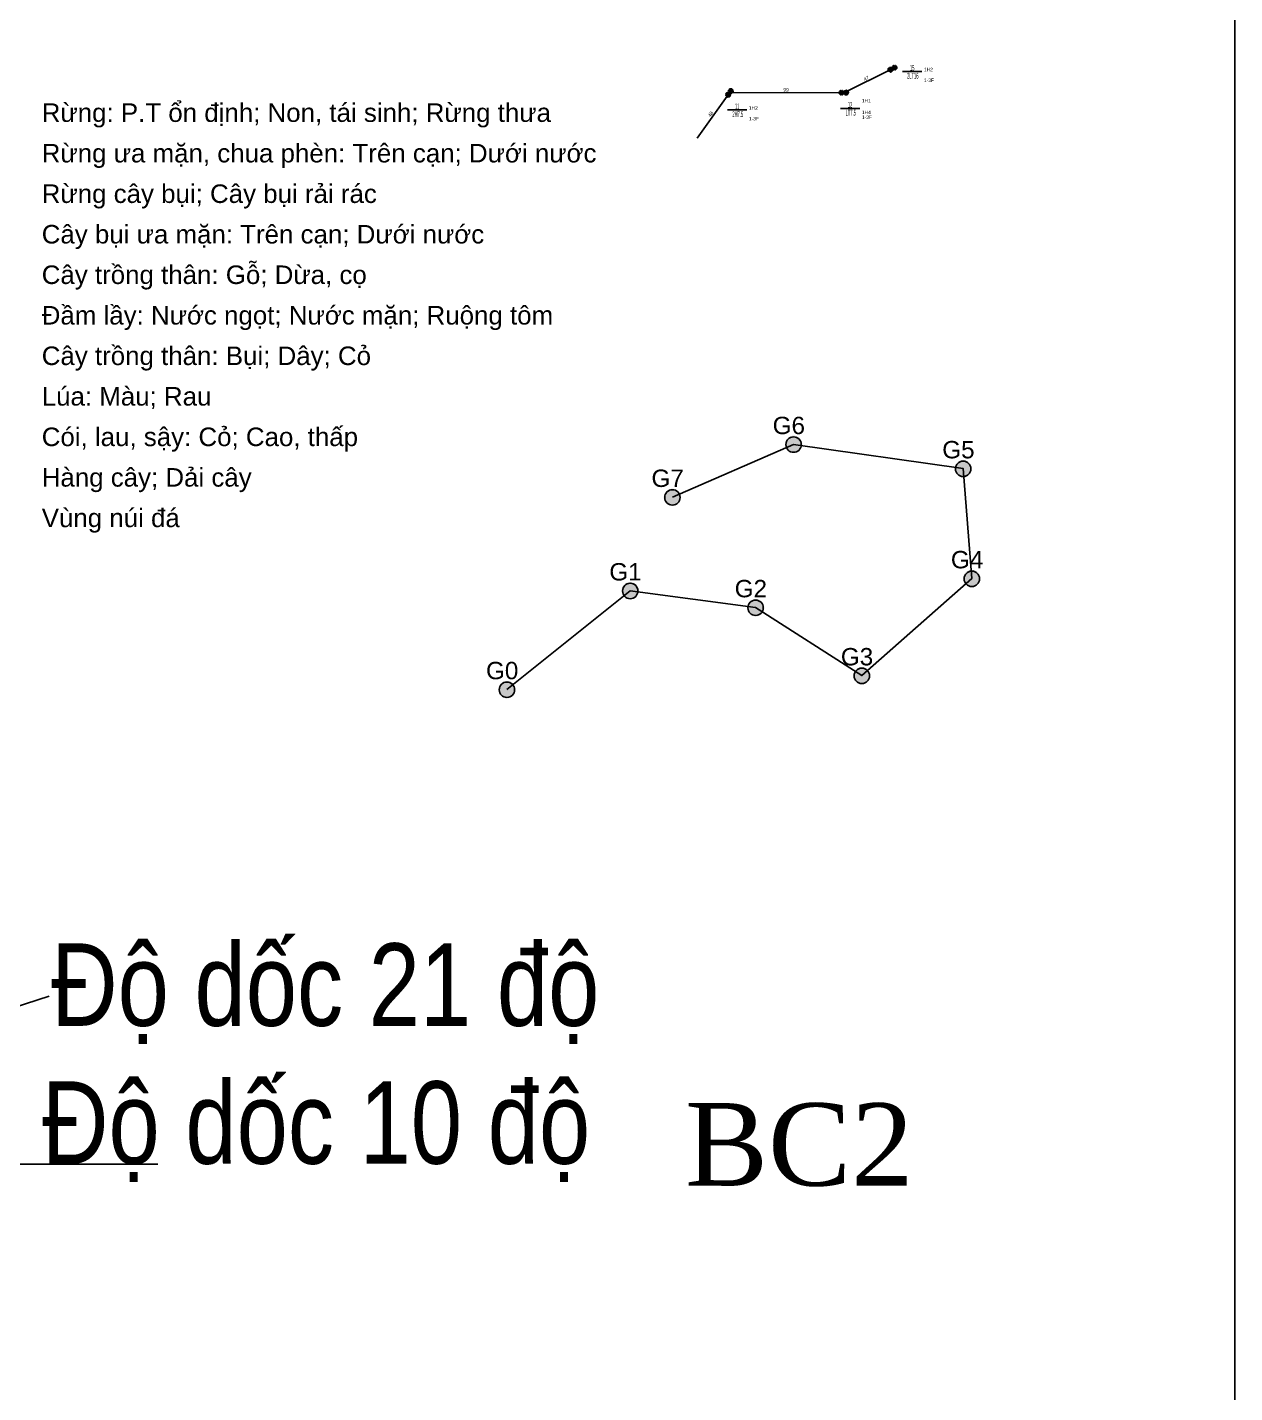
# Model space of a CAD drawing. Header units: feet. Extents: x 74374 to 92081, y 43964 to 65389.
# Drawn here: x 77578 to 78621, y 59563 to 60742 of the extents above; entities that cross this region are included whole.
import ezdxf
from ezdxf.enums import TextEntityAlignment as Align

# ---------------------------------------------------------------- set-up
doc = ezdxf.new("R2010")
doc.units = ezdxf.units.FT
doc.header["$MEASUREMENT"] = 0
doc.set_wipeout_variables(frame=1)
doc.linetypes.add('DASHED2', pattern=[0.375, 0.25, -0.125])
for name, color, linetype in [('BD', 30, 'Continuous'), ('G', 7, 'Continuous'), ('Ha ap - cai tao', 1, 'DASHED2'), ('HoKhoan', 20, 'Continuous'), ('Khung', 7, 'Continuous'), ('Number', 4, 'Continuous'), ('S_Cot', 210, 'Continuous'), ('So cto', 6, 'Continuous'), ('STT', 4, 'Continuous'), ('TuyenXDM', 6, 'Continuous')]:
    doc.layers.add(name, color=color, linetype=linetype)
for name, color, linetype, lineweight in [('Level 16', 18, 'Continuous', 0), ('Level 16 (Construction)', 18, 'Continuous', 0), ('Level 20', 7, 'Continuous', 0)]:
    doc.layers.add(name, color=color, linetype=linetype, lineweight=lineweight)
doc.styles.add('Arial 3', font='VnArial.TTF', dxfattribs={"height": 3})
doc.styles.add('Note_COT', font='VnArialH.TTF')
doc.styles.add('PEC_ARIAL', font='arial.ttf', dxfattribs={"width": 0.8})
doc.styles.add('PEC_TIMENEW', font='times.ttf')
doc.styles.get("Standard").update_dxf_attribs({"font": 'arial.ttf'})
doc.styles.add('Style-Arial', font='arial.ttf')
doc.styles.add('Style-STANDARD', font='VnArial.TTF')
doc.dimstyles.new('LT-Kdoc-TD', dxfattribs={"dimtxt": 3, "dimasz": 1, "dimexe": 0.18, "dimexo": 0.0625, "dimgap": 1, "dimtad": 1, "dimdec": 0, "dimzin": 0, "dimdsep": 46, "dimtxsty": 'Arial 3', "dimblk1": 'NONE', "dimblk2": 'LT-Kdoc-TD', "dimsah": 1, "dimcen": 0.09, "dimse1": 1, "dimse2": 1, "dimclrd": 256, "dimclrt": 256, "dimadec": 0, "dimazin": 0, "dimtfac": 1, "dimtdec": 0, "dimtofl": 0, "dimtmove": 0, "dimatfit": 3, "dimldrblk": 'NONE', "dimfxl": 1, "dimtolj": 1, "dimtzin": 0, "dimlwd": -1, "dimarcsym": 0})

# ---------------------------------------------------------------- blocks, each defined once
blk = doc.blocks.new('LT-Kdoc-TD')
at = {"layer": 'Ha ap - cai tao'}
for points in [[(-2.9, 1.8, 1), (-1.1, -1.8, 1)], [(1.1, 1.8, 1), (2.9, -1.8, 1)]]:
    blk.add_hatch(color=256, dxfattribs=at).paths.add_polyline_path(points)
for centre in [(-2, 0), (2, 0)]:
    blk.add_circle(centre, 2, dxfattribs=at)
blk.add_point((0, 0), dxfattribs=at)
blk = doc.blocks.new('*D90')
at = {"layer": 'DEFPOINTS', "color": 0, "transparency": 16777216}
for p in [(78184.4, 60685.3), (78184.4, 60685.3), (78156.5, 60646.3)]:
    blk.add_point(p, dxfattribs=at)
at = {"layer": 'HoKhoan', "transparency": 16777216}
blk.add_line((78156.5, 60646.3), (78183.8, 60684.5), dxfattribs=at)
at = {"layer": 'HoKhoan', "transparency": 16777216, "rotation": 54.42839415723892}
blk.add_blockref('LT-Kdoc-TD', (78184.4, 60685.3), dxfattribs=at)
at = {"layer": 'HoKhoan', "transparency": 16777216, "insert": (78168.1, 60666.9), "char_height": 3, "attachment_point": 5, "rotation": 54.4284, "style": 'Arial 3'}
blk.add_mtext('\\A1;48', dxfattribs=at)
blk = doc.blocks.new('_None')
blk = doc.blocks.new('*D91')
at = {"layer": 'DEFPOINTS', "color": 0, "transparency": 16777216}
for p in [(78184.4, 60685.3), (78283.2, 60685.5), (78283.2, 60685.5)]:
    blk.add_point(p, dxfattribs=at)
at = {"layer": 'HoKhoan', "transparency": 16777216}
blk.add_line((78184.4, 60685.3), (78282.2, 60685.5), dxfattribs=at)
at = {"layer": 'HoKhoan', "transparency": 16777216, "rotation": 0.1043606474104112}
blk.add_blockref('LT-Kdoc-TD', (78283.2, 60685.5), dxfattribs=at)
at = {"layer": 'HoKhoan', "transparency": 16777216, "insert": (78233.3, 60687.9), "char_height": 3, "attachment_point": 5, "rotation": 0.1044, "style": 'Arial 3'}
blk.add_mtext('\\A1;99', dxfattribs=at)
blk = doc.blocks.new('*D92')
at = {"layer": 'DEFPOINTS', "color": 0, "transparency": 16777216}
for p in [(78325.2, 60706.2), (78325.2, 60706.2), (78283.2, 60685.3)]:
    blk.add_point(p, dxfattribs=at)
at = {"layer": 'HoKhoan', "transparency": 16777216}
blk.add_line((78283.2, 60685.3), (78324.3, 60705.7), dxfattribs=at)
at = {"layer": 'HoKhoan', "transparency": 16777216, "rotation": 26.38205728457542}
blk.add_blockref('LT-Kdoc-TD', (78325.2, 60706.2), dxfattribs=at)
at = {"layer": 'HoKhoan', "transparency": 16777216, "insert": (78302.7, 60697.8), "char_height": 3, "attachment_point": 5, "rotation": 26.3821, "style": 'Arial 3'}
blk.add_mtext('\\A1;47', dxfattribs=at)
blk = doc.blocks.new('Block name')
blk.add_wipeout([(8.3, 0), (8.2, -0.6), (8.2, -1.1), (8.1, -1.6), (8, -2.1), (7.9, -2.6), (7.7, -3.1), (7.5, -3.5), (7.2, -4), (7, -4.5), (6.7, -4.9), (6.4, -5.3), (6, -5.7), (5.7, -6.1), (5.3, -6.4), (4.9, -6.7), (4.4, -7), (4, -7.3), (3.5, -7.5), (3, -7.7), (2.6, -7.9), (2.1, -8), (1.5, -8.1), (1, -8.2), (0.5, -8.3), (0, -8.3), (-0.5, -8.3), (-1, -8.2), (-1.5, -8.1), (-2.1, -8), (-2.6, -7.9), (-3, -7.7), (-3.5, -7.5), (-4, -7.3), (-4.4, -7), (-4.9, -6.7), (-5.3, -6.4), (-5.7, -6.1), (-6, -5.7), (-6.4, -5.3), (-6.7, -4.9), (-7, -4.5), (-7.2, -4), (-7.5, -3.5), (-7.7, -3.1), (-7.9, -2.6), (-8, -2.1), (-8.1, -1.6), (-8.2, -1.1), (-8.2, -0.6), (-8.3, 0), (-8.2, 0.5), (-8.2, 1), (-8.1, 1.5), (-8, 2), (-7.9, 2.5), (-7.7, 3), (-7.5, 3.5), (-7.2, 3.9), (-7, 4.4), (-6.7, 4.8), (-6.4, 5.2), (-6, 5.6), (-5.7, 6), (-5.3, 6.3), (-4.9, 6.6), (-4.4, 6.9), (-4, 7.2), (-3.5, 7.4), (-3, 7.6), (-2.6, 7.8), (-2.1, 8), (-1.5, 8.1), (-1, 8.2), (-0.5, 8.2), (0, 8.2), (0.5, 8.2), (1, 8.2), (1.5, 8.1), (2.1, 8), (2.6, 7.8), (3, 7.6), (3.5, 7.4), (4, 7.2), (4.4, 6.9), (4.9, 6.6), (5.3, 6.3), (5.7, 6), (6, 5.6), (6.4, 5.2), (6.7, 4.8), (7, 4.4), (7.2, 3.9), (7.5, 3.5), (7.7, 3), (7.9, 2.5), (8, 2), (8.1, 1.5), (8.2, 1), (8.2, 0.5)]).dxf.layer = 'STT'
at = {"layer": 'STT'}
blk.add_lwpolyline([(-8.3, 0), (8.3, 0)], dxfattribs=at)
at = {"layer": 'So cto'}
for tag, p in [('H1', (10.2, 5.2)), ('H2', (10.2, 0.2)), ('H3', (10.2, -4.8))]:
    blk.add_attdef(tag, p, '', height=3, dxfattribs=at)
at = {"layer": 'STT', "style": 'Note_COT', "width": 0.4}
for tag, p in [('Number', (0, 0.6)), ('HEIGHT', (0.5, -6.2))]:
    blk.add_attdef(tag, text='', height=5, dxfattribs=at).set_placement(p, align=Align.CENTER)
blk = doc.blocks.new('*U94')
at = {"layer": 'BD', "color": 6, "linetype": 'Continuous'}
blk.add_circle((0, -0.2), 6.65, dxfattribs=at)
at = {"layer": 'TuyenXDM', "color": 6, "linetype": 'Continuous', "lineweight": -3}
blk.add_line((0, 0), (0, 0), dxfattribs=at)
at = {"layer": 'G', "linetype": 'Continuous', "lineweight": 0, "style": 'Style-Arial'}
blk.add_attdef('1', text='', height=15, dxfattribs=at).set_placement((-0.6, 15, -20), align=Align.MIDDLE_CENTER)
blk = doc.blocks.new('CD')
at = {"layer": 'Level 16 (Construction)', "linetype": 'Continuous', "lineweight": 0}
h = blk.add_hatch(color=1, dxfattribs=at)
edge = h.paths.add_edge_path()
edge.add_arc((0, 0), 7.5, 0, 360)

msp = doc.modelspace()

# ---------------------------------------------------------------- linework, layer by layer
at = {"color": 3}
msp.add_lwpolyline([(77992.18331, 60170.00791), (78098.69651, 60255.31043), (78207.01582, 60240.79709), (78298.75146, 60181.98022), (78393.80128, 60265.81465), (78386.32748, 60360.80765), (78239.82002, 60381.71236), (78135.13148, 60336.10464)], dxfattribs=at)
at = {"layer": 'Khung', "color": 3}
msp.add_lwpolyline([(74373.61771, 58383.40874), (78620.89689, 58383.40874), (78620.89689, 63044.75384), (74373.61771, 63044.75384)], close=True, dxfattribs=at)
at = {"layer": 'Khung'}
for points in [[(77481.02405, 59867.74962), (77596.61934, 59905.23043)], [(77501.31756, 59760.00571), (77690.53978, 59760.00571)]]:
    msp.add_lwpolyline(points, dxfattribs=at)

# ---------------------------------------------------------------- block references
ref = msp.add_blockref('*U94', (78239.81871, 60381.69982))
ref.add_attrib('1', 'G6', dxfattribs={"layer": 'G', "linetype": 'Continuous', "lineweight": 0, "height": 15, "style": 'Style-Arial'}).set_placement((78235.69863, 60398.05752, -20), align=Align.MIDDLE_CENTER)
ref = msp.add_blockref('*U94', (78386.32618, 60360.7951))
ref.add_attrib('1', 'G5', dxfattribs={"layer": 'G', "linetype": 'Continuous', "lineweight": 0, "height": 15, "style": 'Style-Arial'}).set_placement((78382.20609, 60377.1528, -20), align=Align.MIDDLE_CENTER)
ref = msp.add_blockref('*U94', (78135.13018, 60336.09209))
ref.add_attrib('1', 'G7', dxfattribs={"layer": 'G', "linetype": 'Continuous', "lineweight": 0, "height": 15, "style": 'Style-Arial'}).set_placement((78131.01009, 60352.44979, -20), align=Align.MIDDLE_CENTER)
ref = msp.add_blockref('*U94', (78393.79998, 60265.80211))
ref.add_attrib('1', 'G4', dxfattribs={"layer": 'G', "linetype": 'Continuous', "lineweight": 0, "height": 15, "style": 'Style-Arial'}).set_placement((78389.67989, 60282.1598, -20), align=Align.MIDDLE_CENTER)
ref = msp.add_blockref('*U94', (78098.69521, 60255.29788))
ref.add_attrib('1', 'G1', dxfattribs={"layer": 'G', "linetype": 'Continuous', "lineweight": 0, "height": 15, "style": 'Style-Arial'}).set_placement((78094.57512, 60271.65558, -20), align=Align.MIDDLE_CENTER)
ref = msp.add_blockref('*U94', (78207.01451, 60240.78455))
ref.add_attrib('1', 'G2', dxfattribs={"layer": 'G', "linetype": 'Continuous', "lineweight": 0, "height": 15, "style": 'Style-Arial'}).set_placement((78202.89443, 60257.14224, -20), align=Align.MIDDLE_CENTER)
ref = msp.add_blockref('*U94', (78298.75016, 60181.96768))
ref.add_attrib('1', 'G3', dxfattribs={"layer": 'G', "linetype": 'Continuous', "lineweight": 0, "height": 15, "style": 'Style-Arial'}).set_placement((78294.63007, 60198.32537, -20), align=Align.MIDDLE_CENTER)
ref = msp.add_blockref('*U94', (77992.18201, 60169.99537))
ref.add_attrib('1', 'G0', dxfattribs={"layer": 'G', "linetype": 'Continuous', "lineweight": 0, "height": 15, "style": 'Style-Arial'}).set_placement((77988.06192, 60186.35306, -20), align=Align.MIDDLE_CENTER)
at = {"layer": 'Level 16', "color": 7, "linetype": 'Continuous', "lineweight": 0}
for p in [(78239.80272, 60381.71441), (78386.31018, 60360.64088), (78135.11418, 60335.93788), (78393.78399, 60265.8167), (78098.69651, 60255.31043), (78206.99852, 60240.63033), (78298.73416, 60181.81346), (77992.16602, 60169.84115)]:
    msp.add_blockref('CD', p, dxfattribs=at)

# ---------------------------------------------------------------- texts
at = {"layer": 'Level 20', "color": 7, "linetype": 'Continuous', "lineweight": 0, "style": 'Style-STANDARD'}
for s, p in [('Rõng: P.T æn ®Þnh; Non, t¸i sinh; Rõng th\xada', (77590.26973, 60660.22007)), ('Rõng \xada mÆn, chua phÌn: Trªn c¹n; D\xadíi n\xadíc', (77590.26973, 60625.22007)), ('Rõng c©y bôi; C©y bôi r¶i r¸c', (77590.26973, 60590.22007)), ('C©y bôi \xada mÆn: Trªn c¹n; D\xadíi n\xadíc', (77590.26973, 60555.22007)), ('C©y trång th©n: Gç; Dõa, cä', (77590.26973, 60520.22007)), ('§Çm lÇy: N\xadíc ngät; N\xadíc mÆn; Ruéng t«m', (77590.26973, 60485.22007)), ('C©y trång th©n: Bôi; D©y; Cá', (77590.26973, 60450.22007)), ('Lóa: Mµu; Rau', (77590.26973, 60415.22007)), ('Cãi, lau, sËy: Cá; Cao, thÊp', (77590.26973, 60380.22007)), ('Hµng c©y; D¶i c©y', (77590.26973, 60345.22007)), ('Vïng nói ®¸', (77590.26973, 60310.22007))]:
    msp.add_text(s, height=16.000002, dxfattribs=at).set_placement(p)
at = {"layer": 'S_Cot', "ltscale": 0.3, "style": 'PEC_ARIAL', "width": 0.8}
for s, p in [('Độ dốc 21 độ', (77835.18498, 59915.12363)), ('Độ dốc 10 độ', (77827.27684, 59796.00347))]:
    msp.add_text(s, height=71.2567343, dxfattribs=at).set_placement(p, align=Align.MIDDLE_CENTER)
at = {"layer": 'S_Cot', "ltscale": 0.3, "style": 'PEC_TIMENEW'}
msp.add_text('BC2', height=71.256734, dxfattribs=at).set_placement((78244.65347, 59777.1662), align=Align.MIDDLE_CENTER)

# ---------------------------------------------------------------- dimensions: what is measured, and where the dimension line sits
at = {"layer": 'HoKhoan'}
for p1, p2, picture, middle in [((78283.22253, 60685.3187), (78325.23741, 60706.15867), '*D92', (78302.67116, 60697.75614)), ((78156.45047, 60646.25074), (78184.39112, 60685.3187), '*D90', (78168.07149, 60666.85018)), ((78184.39112, 60685.3187), (78283.21408, 60685.4987), '*D91', (78233.29799, 60687.93848))]:
    dim = msp.add_aligned_dim(p1=p1, p2=p2, distance=0, dimstyle='LT-Kdoc-TD', dxfattribs=at)
    dim.commit()
    dim.dimension.update_dxf_attribs({"geometry": picture, "text_midpoint": middle})

# ---------------------------------------------------------------- next in the draw order: block references
ref = msp.add_blockref('Block name', (78342.24509, 60703.76422))
ref.add_attrib('Number', '15', dxfattribs={"layer": 'Number', "color": 150, "height": 5, "style": 'Note_COT', "width": 0.4}).set_placement((78342.25246, 60704.36815), align=Align.CENTER)
ref.add_attrib('HEIGHT', '2lt16', dxfattribs={"layer": 'Number', "color": 150, "height": 5, "style": 'Note_COT', "width": 0.4}).set_placement((78342.78513, 60697.59629), align=Align.CENTER)
ref.add_attrib('H2', '1H2', (78352.46869, 60703.97326), dxfattribs={"layer": 'Number', "height": 3})
ref.add_attrib('3F', '1-3F', (78352.46869, 60694.73845), dxfattribs={"layer": 'Number', "height": 3})
ref = msp.add_blockref('Block name', (78191.01816, 60670.55499))
ref.add_attrib('Number', '11', dxfattribs={"layer": 'Number', "color": 150, "height": 5, "style": 'Note_COT', "width": 0.4}).set_placement((78191.02552, 60671.15892), align=Align.CENTER)
ref.add_attrib('HEIGHT', '2H7.5', dxfattribs={"layer": 'Number', "color": 150, "height": 5, "style": 'Note_COT', "width": 0.4}).set_placement((78191.55819, 60664.38706), align=Align.CENTER)
ref.add_attrib('H2', '1H2', (78201.24176, 60670.76403), dxfattribs={"layer": 'Number', "height": 3})
ref.add_attrib('3F', '1-3F', (78201.24176, 60661.52922), dxfattribs={"layer": 'Number', "height": 3})
ref = msp.add_blockref('Block name', (78288.60927, 60671.86244))
ref.add_attrib('Number', '12', dxfattribs={"layer": 'Number', "color": 150, "height": 5, "style": 'Note_COT', "width": 0.4}).set_placement((78288.61664, 60672.46637), align=Align.CENTER)
ref.add_attrib('HEIGHT', 'lt7.5', dxfattribs={"layer": 'Number', "color": 150, "height": 5, "style": 'Note_COT', "width": 0.4}).set_placement((78289.1493, 60665.69451), align=Align.CENTER)
ref.add_attrib('H1', '1H1', (78298.83287, 60677.07151), dxfattribs={"layer": 'Number', "height": 3})
ref.add_attrib('H4', '1H4', (78298.83287, 60667.07074), dxfattribs={"layer": 'Number', "height": 3})
ref.add_attrib('3F', '1-3F', (78298.83287, 60662.83667), dxfattribs={"layer": 'Number', "height": 3})

doc.saveas('drawing.dxf')
